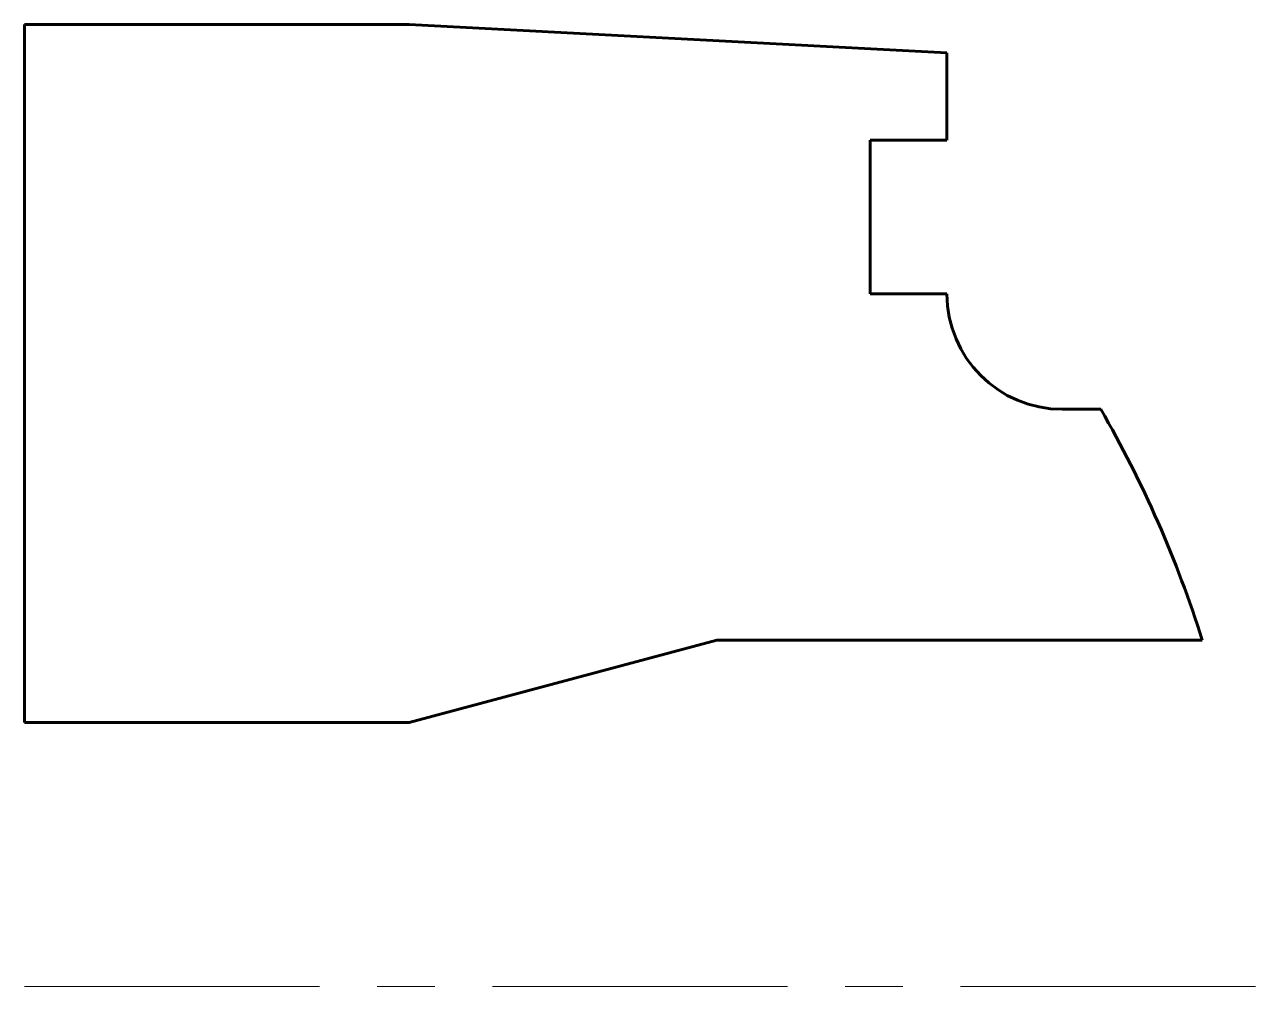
# Model space of a CAD drawing. Header units: millimetres. Extents: x 78.9 to 110.9, y 191.2 to 216.2.
import ezdxf

# ---------------------------------------------------------------- set-up
doc = ezdxf.new("R2010")
doc.units = ezdxf.units.MM
for name, pattern in [('K5LT_AXLED', [12.166667, 7.666667, -1.5, 1.5, -1.5]), ('K5LT_BASIC', [0]), ('K5LT_THIN', [0])]:
    doc.linetypes.add(name, pattern=pattern)

msp = doc.modelspace()

# ---------------------------------------------------------------- linework, layer by layer
at = {"color": 150, "linetype": 'K5LT_BASIC', "lineweight": 60, "true_color": 0x0080ff}
for p, q in [((88.875, 216.19), (78.875, 216.19)), ((78.875, 216.19), (78.875, 198.046)), ((88.875, 216.19), (102.855, 215.457)), ((102.855, 215.457), (102.855, 213.19)), ((100.855, 209.19), (100.855, 213.19)), ((100.855, 213.19), (102.855, 213.19)), ((102.855, 209.19), (100.855, 209.19)), ((106.855, 206.19), (105.855, 206.19)), ((96.875, 200.19), (88.875, 198.046)), ((96.875, 200.19), (109.493, 200.19)), ((88.875, 198.046), (78.875, 198.046))]:
    msp.add_line(p, q, dxfattribs=at)
at = {"color": 30, "linetype": 'K5LT_AXLED', "lineweight": 18, "true_color": 0xff8000}
msp.add_line((78.875, 191.19), (110.875, 191.19), dxfattribs=at)
at = {"color": 150, "linetype": 'K5LT_BASIC', "lineweight": 60, "true_color": 0x0080ff}
for centre, radius, start, end in [((105.855, 209.19), 3, 180, 270), ((80.875, 191.19), 30, 17.4576, 30)]:
    msp.add_arc(centre, radius, start, end, dxfattribs=at)
at = {"color": 7, "linetype": 'K5LT_THIN', "lineweight": 18}
msp.add_arc((80.875, 191.19), 30, 17.4576, 30, dxfattribs=at)

doc.saveas('drawing.dxf')
